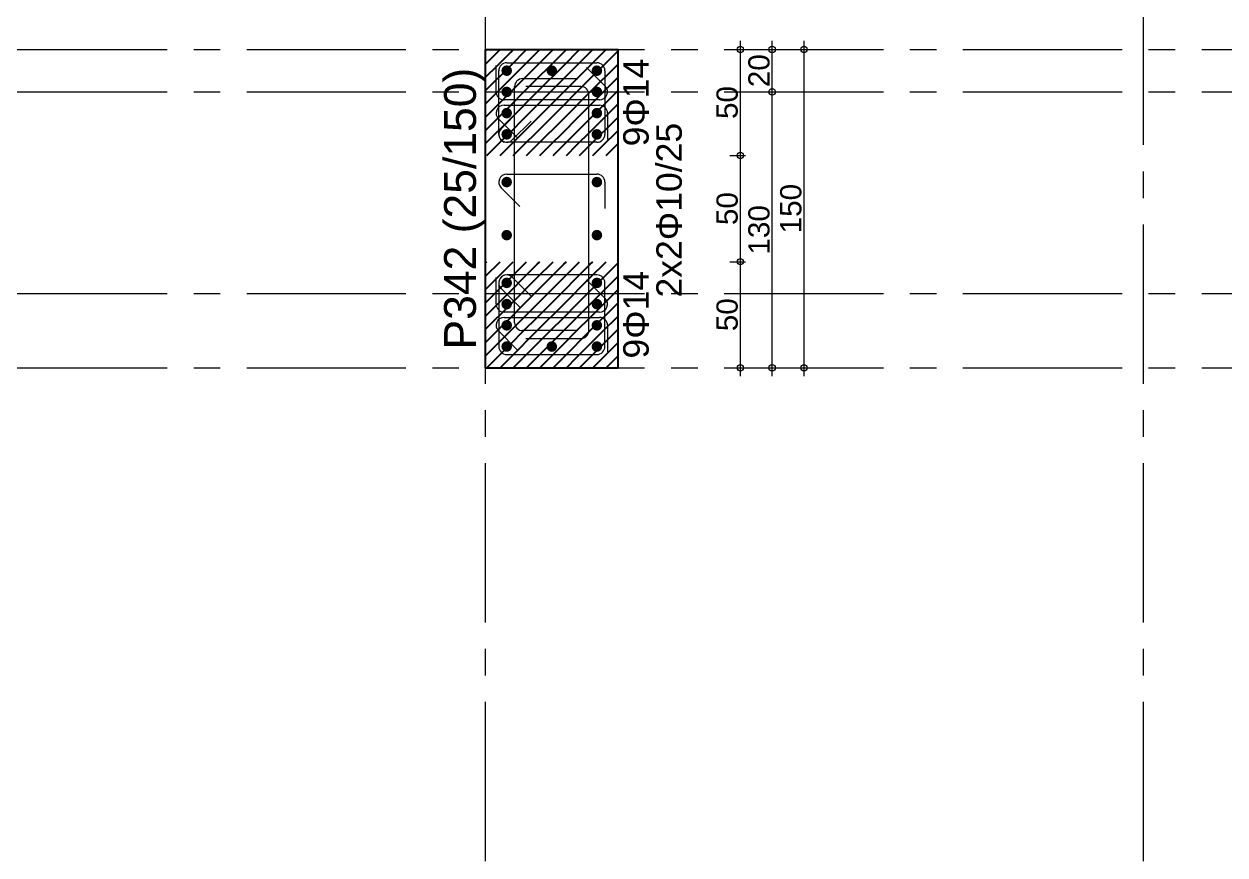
# Model space of a CAD drawing. Header units: millimetres. Extents: x 2232 to 85269, y -3593 to 5869.
# Drawn here: x 34444 to 35010, y 4859 to 5250 of the extents above; entities that cross this region are included whole.
import ezdxf

# ---------------------------------------------------------------- set-up
doc = ezdxf.new("R2010")
doc.units = ezdxf.units.MM
doc.linetypes.add('CENTER2', pattern=[112.5, 75, -12.5, 12.5, -12.5])
doc.linetypes.add('DASHDOT2', pattern=[12.7, 6.35, -3.175, 0, -3.175])
doc.layers.add('aks', color=251, linetype='DASHDOT2', lineweight=35)
for name, color, linetype in [('Donatı Yazısı', 7, 'Continuous'), ('Donatı Çizgisi', 7, 'Continuous'), ('Kolon', 7, 'Continuous'), ('Ölçülendirme', 7, 'Continuous')]:
    doc.layers.add(name, color=color, linetype=linetype)
doc.styles.add('arial_1_18', font='arial.ttf', dxfattribs={"height": 0.2})

# ---------------------------------------------------------------- blocks, each defined once
blk = doc.blocks.new('IDE999Entity7000')
at = {"layer": 'aks', "color": 250, "linetype": 'CENTER2', "lineweight": 5}
blk.add_lwpolyline([(26135.63, 200), (26135.63, 2530)], dxfattribs=at)
blk = doc.blocks.new('IDE999Entity7002')
at = {"layer": 'aks', "color": 250, "linetype": 'CENTER2', "lineweight": 5}
blk.add_lwpolyline([(25825.63, 200), (25825.63, 2530)], dxfattribs=at)
blk = doc.blocks.new('IDE999Entity7034')
at = {"layer": 'aks', "color": 250, "linetype": 'CENTER2', "lineweight": 5}
blk.add_lwpolyline([(24025.63, 2120), (27285.63, 2120)], dxfattribs=at)
blk = doc.blocks.new('IDE999Entity7035')
at = {"layer": 'aks', "color": 250, "linetype": 'CENTER2', "lineweight": 5}
blk.add_lwpolyline([(24025.63, 2270), (27285.63, 2270)], dxfattribs=at)
blk = doc.blocks.new('IDE999Entity7037')
at = {"layer": 'aks', "color": 250, "linetype": 'CENTER2', "lineweight": 5}
blk.add_lwpolyline([(24025.63, 2155), (27285.63, 2155)], dxfattribs=at)
blk = doc.blocks.new('IDE999Entity7039')
at = {"layer": 'aks', "color": 250, "linetype": 'CENTER2', "lineweight": 5}
blk.add_lwpolyline([(24025.63, 2250), (27285.63, 2250)], dxfattribs=at)

msp = doc.modelspace()

# ---------------------------------------------------------------- hatches: boundary and pattern name
at = {"layer": 'Donatı Çizgisi', "linetype": 'Continuous', "lineweight": 5}
h = msp.add_hatch(color=5, dxfattribs=at)
edge = h.paths.add_edge_path(flags=0)
edge.add_arc((34671.73, 5228.17), 2.5, 0, 360)
h = msp.add_hatch(color=5, dxfattribs=at)
edge = h.paths.add_edge_path(flags=0)
edge.add_arc((34692.98, 5228.17), 2.5, 0, 360)
h = msp.add_hatch(color=5, dxfattribs=at)
edge = h.paths.add_edge_path(flags=0)
edge.add_arc((34714.23, 5228.17), 2.5, 0, 360)
h = msp.add_hatch(color=5, dxfattribs=at)
edge = h.paths.add_edge_path(flags=0)
edge.add_arc((34671.73, 5218.17), 2.5, 0, 360)
h = msp.add_hatch(color=5, dxfattribs=at)
edge = h.paths.add_edge_path(flags=0)
edge.add_arc((34714.23, 5218.17), 2.5, 0, 360)
h = msp.add_hatch(color=5, dxfattribs=at)
edge = h.paths.add_edge_path(flags=0)
edge.add_arc((34671.73, 5208.17), 2.5, 0, 360)
h = msp.add_hatch(color=5, dxfattribs=at)
edge = h.paths.add_edge_path(flags=0)
edge.add_arc((34714.23, 5208.17), 2.5, 0, 360)
h = msp.add_hatch(color=5, dxfattribs=at)
edge = h.paths.add_edge_path(flags=0)
edge.add_arc((34671.73, 5198.17), 2.5, 0, 360)
h = msp.add_hatch(color=5, dxfattribs=at)
edge = h.paths.add_edge_path(flags=0)
edge.add_arc((34714.23, 5198.17), 2.5, 0, 360)
h = msp.add_hatch(color=5, dxfattribs=at)
edge = h.paths.add_edge_path(flags=0)
edge.add_arc((34671.73, 5175.67), 2.5, 0, 360)
h = msp.add_hatch(color=5, dxfattribs=at)
edge = h.paths.add_edge_path(flags=0)
edge.add_arc((34714.23, 5175.67), 2.5, 0, 360)
h = msp.add_hatch(color=5, dxfattribs=at)
edge = h.paths.add_edge_path(flags=0)
edge.add_arc((34671.73, 5150.67), 2.5, 0, 360)
h = msp.add_hatch(color=5, dxfattribs=at)
edge = h.paths.add_edge_path(flags=0)
edge.add_arc((34714.23, 5150.67), 2.5, 0, 360)
h = msp.add_hatch(color=5, dxfattribs=at)
edge = h.paths.add_edge_path(flags=0)
edge.add_arc((34671.73, 5128.17), 2.5, 0, 360)
h = msp.add_hatch(color=5, dxfattribs=at)
edge = h.paths.add_edge_path(flags=0)
edge.add_arc((34714.23, 5128.17), 2.5, 0, 360)
h = msp.add_hatch(color=5, dxfattribs=at)
edge = h.paths.add_edge_path(flags=0)
edge.add_arc((34671.73, 5118.17), 2.5, 0, 360)
h = msp.add_hatch(color=5, dxfattribs=at)
edge = h.paths.add_edge_path(flags=0)
edge.add_arc((34714.23, 5118.17), 2.5, 0, 360)
h = msp.add_hatch(color=5, dxfattribs=at)
edge = h.paths.add_edge_path(flags=0)
edge.add_arc((34671.73, 5108.17), 2.5, 0, 360)
h = msp.add_hatch(color=5, dxfattribs=at)
edge = h.paths.add_edge_path(flags=0)
edge.add_arc((34714.23, 5108.17), 2.5, 0, 360)
h = msp.add_hatch(color=5, dxfattribs=at)
edge = h.paths.add_edge_path(flags=0)
edge.add_arc((34671.73, 5098.17), 2.5, 0, 360)
h = msp.add_hatch(color=5, dxfattribs=at)
edge = h.paths.add_edge_path(flags=0)
edge.add_arc((34692.98, 5098.17), 2.5, 0, 360)
h = msp.add_hatch(color=5, dxfattribs=at)
edge = h.paths.add_edge_path(flags=0)
edge.add_arc((34714.23, 5098.17), 2.5, 0, 360)

# ---------------------------------------------------------------- linework, layer by layer
at = {"layer": 'Donatı Çizgisi', "color": 1, "linetype": 'Continuous', "lineweight": 5}
for points in [[(34666.73, 5218.17), (34666.73, 5230.67)], [(34709.29, 5229.66), (34718.13, 5220.82)], [(34679.23, 5224.42), (34705.23, 5224.42)], [(34675.48, 5109.42), (34675.48, 5220.67)], [(34706.73, 5220.67), (34680.73, 5220.67)], [(34715.48, 5214.42), (34670.48, 5214.42)], [(34710.48, 5105.67), (34710.48, 5216.92)], [(34670.48, 5211.92), (34715.48, 5211.92)], [(34719.23, 5208.17), (34719.23, 5195.67)], [(34676.67, 5196.67), (34667.83, 5205.51)], [(34671.73, 5179.42), (34714.23, 5179.42)], [(34677.92, 5164.17), (34669.08, 5173.01)], [(34717.98, 5175.67), (34717.98, 5163.17)], [(34666.73, 5118.17), (34666.73, 5130.67)], [(34709.29, 5129.66), (34718.13, 5120.82)], [(34715.48, 5114.42), (34670.48, 5114.42)], [(34670.48, 5111.92), (34715.48, 5111.92)], [(34676.67, 5096.67), (34667.83, 5105.51)], [(34705.23, 5105.67), (34679.23, 5105.67)], [(34719.23, 5108.17), (34719.23, 5095.67)], [(34680.73, 5101.92), (34706.73, 5101.92)]]:
    msp.add_lwpolyline(points, dxfattribs=at)
at = {"layer": 'Donatı Çizgisi', "color": 5, "linetype": 'Continuous', "lineweight": 5}
for points in [[(34671.73, 5231.92), (34714.23, 5231.92)], [(34667.98, 5198.17), (34667.98, 5228.17)], [(34717.98, 5228.17), (34717.98, 5198.17)], [(34669.08, 5200.82), (34677.92, 5209.66)], [(34683.22, 5204.35), (34674.38, 5195.51)], [(34714.23, 5194.42), (34671.73, 5194.42)], [(34667.98, 5128.17), (34667.98, 5098.17)], [(34714.23, 5131.92), (34671.73, 5131.92)], [(34683.22, 5121.98), (34674.38, 5130.82)], [(34717.98, 5098.17), (34717.98, 5128.17)], [(34669.08, 5125.51), (34677.92, 5116.67)], [(34671.73, 5094.42), (34714.23, 5094.42)]]:
    msp.add_lwpolyline(points, dxfattribs=at)
for centre, start, end in [((34671.73, 5228.17), 90, 180), ((34714.23, 5228.17), 0, 90), ((34671.73, 5198.17), 135, 270), ((34671.73, 5198.17), 180, 315), ((34714.23, 5198.17), 270, 0), ((34671.73, 5128.17), 45, 180), ((34671.73, 5128.17), 90, 225), ((34714.23, 5128.17), 0, 90), ((34671.73, 5098.17), 180, 270), ((34714.23, 5098.17), 270, 0)]:
    msp.add_arc(centre, 3.75, start, end, dxfattribs=at)
at = {"layer": 'Donatı Çizgisi', "color": 1, "linetype": 'Continuous', "lineweight": 5}
for centre, start, end in [((34679.23, 5220.67), 90, 180), ((34670.48, 5218.17), 180, 270), ((34706.73, 5216.92), 0, 90), ((34715.48, 5218.17), 270, 45), ((34670.48, 5208.17), 90, 225), ((34715.48, 5208.17), 0, 90), ((34671.73, 5175.67), 90, 225), ((34714.23, 5175.67), 0, 90), ((34670.48, 5118.17), 180, 270), ((34715.48, 5118.17), 270, 45), ((34670.48, 5108.17), 90, 225), ((34715.48, 5108.17), 0, 90), ((34679.23, 5109.42), 180, 270), ((34706.73, 5105.67), 270, 0)]:
    msp.add_arc(centre, 3.75, start, end, dxfattribs=at)
at = {"layer": 'Kolon', "color": 251, "linetype": 'Continuous', "lineweight": -3}
for points in [[(34661.73, 5231.3), (34668.6, 5238.17)], [(34661.73, 5237.55), (34662.35, 5238.17)], [(34667.35, 5230.67), (34673.6, 5236.92)], [(34673.6, 5230.67), (34681.1, 5238.17)], [(34673.6, 5236.92), (34674.85, 5238.17)], [(34679.85, 5230.67), (34686.1, 5236.92)], [(34686.1, 5230.67), (34693.6, 5238.17)], [(34686.1, 5236.92), (34687.35, 5238.17)], [(34692.35, 5230.67), (34698.6, 5236.92)], [(34698.6, 5230.67), (34706.1, 5238.17)], [(34698.6, 5236.92), (34699.85, 5238.17)], [(34704.85, 5230.67), (34711.1, 5236.92)], [(34711.1, 5230.67), (34718.6, 5238.17)], [(34711.1, 5236.92), (34712.35, 5238.17)], [(34717.35, 5230.67), (34723.6, 5236.92)], [(34723.6, 5236.92), (34724.23, 5237.55)], [(34661.73, 5218.8), (34673.6, 5230.67)], [(34661.73, 5225.05), (34667.35, 5230.67)], [(34673.6, 5218.17), (34686.1, 5230.67)], [(34673.6, 5224.42), (34679.85, 5230.67)], [(34686.1, 5218.17), (34698.6, 5230.67)], [(34686.1, 5224.42), (34692.35, 5230.67)], [(34698.6, 5218.17), (34711.1, 5230.67)], [(34698.6, 5224.42), (34704.85, 5230.67)], [(34711.1, 5218.17), (34723.6, 5230.67)], [(34711.1, 5224.42), (34717.35, 5230.67)], [(34723.6, 5230.67), (34724.23, 5231.3)], [(34667.35, 5218.17), (34673.6, 5224.42)], [(34679.85, 5218.17), (34686.1, 5224.42)], [(34692.35, 5218.17), (34698.6, 5224.42)], [(34704.85, 5218.17), (34711.1, 5224.42)], [(34717.35, 5218.17), (34723.6, 5224.42)], [(34723.6, 5224.42), (34724.23, 5225.05)], [(34661.73, 5206.3), (34673.6, 5218.17)], [(34661.73, 5212.55), (34667.35, 5218.17)], [(34673.6, 5205.67), (34686.1, 5218.17)], [(34673.6, 5211.92), (34679.85, 5218.17)], [(34686.1, 5205.67), (34698.6, 5218.17)], [(34686.1, 5211.92), (34692.35, 5218.17)], [(34698.6, 5205.67), (34711.1, 5218.17)], [(34698.6, 5211.92), (34704.85, 5218.17)], [(34711.1, 5205.67), (34723.6, 5218.17)], [(34711.1, 5211.92), (34717.35, 5218.17)], [(34723.6, 5218.17), (34724.23, 5218.8)], [(34723.6, 5211.92), (34724.23, 5212.55)], [(34667.35, 5205.67), (34673.6, 5211.92)], [(34679.85, 5205.67), (34686.1, 5211.92)], [(34692.35, 5205.67), (34698.6, 5211.92)], [(34704.85, 5205.67), (34711.1, 5211.92)], [(34717.35, 5205.67), (34723.6, 5211.92)], [(34661.73, 5193.8), (34673.6, 5205.67)], [(34661.73, 5200.05), (34667.35, 5205.67)], [(34673.6, 5193.17), (34686.1, 5205.67)], [(34673.6, 5199.42), (34679.85, 5205.67)], [(34686.1, 5193.17), (34698.6, 5205.67)], [(34686.1, 5199.42), (34692.35, 5205.67)], [(34698.6, 5193.17), (34711.1, 5205.67)], [(34698.6, 5199.42), (34704.85, 5205.67)], [(34711.1, 5193.17), (34723.6, 5205.67)], [(34711.1, 5199.42), (34717.35, 5205.67)], [(34723.6, 5205.67), (34724.23, 5206.3)], [(34667.35, 5193.17), (34673.6, 5199.42)], [(34679.85, 5193.17), (34686.1, 5199.42)], [(34692.35, 5193.17), (34698.6, 5199.42)], [(34704.85, 5193.17), (34711.1, 5199.42)], [(34717.35, 5193.17), (34723.6, 5199.42)], [(34723.6, 5199.42), (34724.23, 5200.05)], [(34662.35, 5188.17), (34667.35, 5193.17)], [(34668.6, 5188.17), (34673.6, 5193.17)], [(34674.85, 5188.17), (34679.85, 5193.17)], [(34681.1, 5188.17), (34686.1, 5193.17)], [(34687.35, 5188.17), (34692.35, 5193.17)], [(34693.6, 5188.17), (34698.6, 5193.17)], [(34699.85, 5188.17), (34704.85, 5193.17)], [(34706.1, 5188.17), (34711.1, 5193.17)], [(34712.35, 5188.17), (34717.35, 5193.17)], [(34718.6, 5188.17), (34723.6, 5193.17)], [(34723.6, 5193.17), (34724.23, 5193.8)], [(34661.73, 5131.3), (34668.6, 5138.17)], [(34661.73, 5137.55), (34662.35, 5138.17)], [(34667.35, 5130.67), (34673.6, 5136.92)], [(34673.6, 5130.67), (34681.1, 5138.17)], [(34673.6, 5136.92), (34674.85, 5138.17)], [(34679.85, 5130.67), (34686.1, 5136.92)], [(34686.1, 5130.67), (34693.6, 5138.17)], [(34686.1, 5136.92), (34687.35, 5138.17)], [(34692.35, 5130.67), (34698.6, 5136.92)], [(34698.6, 5130.67), (34706.1, 5138.17)], [(34698.6, 5136.92), (34699.85, 5138.17)], [(34704.85, 5130.67), (34711.1, 5136.92)], [(34711.1, 5130.67), (34718.6, 5138.17)], [(34711.1, 5136.92), (34712.35, 5138.17)], [(34717.35, 5130.67), (34723.6, 5136.92)], [(34723.6, 5136.92), (34724.23, 5137.55)], [(34661.73, 5118.8), (34673.6, 5130.67)], [(34661.73, 5125.05), (34667.35, 5130.67)], [(34673.6, 5118.17), (34686.1, 5130.67)], [(34673.6, 5124.42), (34679.85, 5130.67)], [(34686.1, 5118.17), (34698.6, 5130.67)], [(34686.1, 5124.42), (34692.35, 5130.67)], [(34698.6, 5118.17), (34711.1, 5130.67)], [(34698.6, 5124.42), (34704.85, 5130.67)], [(34711.1, 5118.17), (34723.6, 5130.67)], [(34711.1, 5124.42), (34717.35, 5130.67)], [(34723.6, 5130.67), (34724.23, 5131.3)], [(34667.35, 5118.17), (34673.6, 5124.42)], [(34679.85, 5118.17), (34686.1, 5124.42)], [(34692.35, 5118.17), (34698.6, 5124.42)], [(34704.85, 5118.17), (34711.1, 5124.42)], [(34717.35, 5118.17), (34723.6, 5124.42)], [(34723.6, 5124.42), (34724.23, 5125.05)], [(34661.73, 5106.3), (34673.6, 5118.17)], [(34661.73, 5112.55), (34667.35, 5118.17)], [(34673.6, 5105.67), (34686.1, 5118.17)], [(34673.6, 5111.92), (34679.85, 5118.17)], [(34686.1, 5105.67), (34698.6, 5118.17)], [(34686.1, 5111.92), (34692.35, 5118.17)], [(34698.6, 5105.67), (34711.1, 5118.17)], [(34698.6, 5111.92), (34704.85, 5118.17)], [(34711.1, 5105.67), (34723.6, 5118.17)], [(34711.1, 5111.92), (34717.35, 5118.17)], [(34723.6, 5118.17), (34724.23, 5118.8)], [(34667.35, 5105.67), (34673.6, 5111.92)], [(34679.85, 5105.67), (34686.1, 5111.92)], [(34692.35, 5105.67), (34698.6, 5111.92)], [(34704.85, 5105.67), (34711.1, 5111.92)], [(34717.35, 5105.67), (34723.6, 5111.92)], [(34723.6, 5111.92), (34724.23, 5112.55)], [(34661.73, 5093.8), (34673.6, 5105.67)], [(34661.73, 5100.05), (34667.35, 5105.67)], [(34673.6, 5093.17), (34686.1, 5105.67)], [(34673.6, 5099.42), (34679.85, 5105.67)], [(34686.1, 5093.17), (34698.6, 5105.67)], [(34686.1, 5099.42), (34692.35, 5105.67)], [(34698.6, 5093.17), (34711.1, 5105.67)], [(34698.6, 5099.42), (34704.85, 5105.67)], [(34711.1, 5093.17), (34723.6, 5105.67)], [(34711.1, 5099.42), (34717.35, 5105.67)], [(34723.6, 5105.67), (34724.23, 5106.3)], [(34667.35, 5093.17), (34673.6, 5099.42)], [(34679.85, 5093.17), (34686.1, 5099.42)], [(34692.35, 5093.17), (34698.6, 5099.42)], [(34704.85, 5093.17), (34711.1, 5099.42)], [(34717.35, 5093.17), (34723.6, 5099.42)], [(34723.6, 5099.42), (34724.23, 5100.05)], [(34723.6, 5093.17), (34724.23, 5093.8)], [(34662.35, 5088.17), (34667.35, 5093.17)], [(34668.6, 5088.17), (34673.6, 5093.17)], [(34674.85, 5088.17), (34679.85, 5093.17)], [(34681.1, 5088.17), (34686.1, 5093.17)], [(34687.35, 5088.17), (34692.35, 5093.17)], [(34693.6, 5088.17), (34698.6, 5093.17)], [(34699.85, 5088.17), (34704.85, 5093.17)], [(34706.1, 5088.17), (34711.1, 5093.17)], [(34712.35, 5088.17), (34717.35, 5093.17)], [(34718.6, 5088.17), (34723.6, 5093.17)]]:
    msp.add_lwpolyline(points, dxfattribs=at)
at = {"layer": 'Kolon', "color": 33, "linetype": 'Continuous', "lineweight": -3}
for points in [[(34661.73, 5088.17), (34661.73, 5238.17)], [(34661.73, 5238.17), (34724.23, 5238.17)], [(34724.23, 5088.17), (34724.23, 5238.17)], [(34661.73, 5088.17), (34724.23, 5088.17)]]:
    msp.add_lwpolyline(points, dxfattribs=at)
at = {"layer": 'Ölçülendirme', "color": 5, "linetype": 'Continuous', "lineweight": 5}
for points in [[(34781.83, 5084.17), (34781.83, 5242.17)], [(34796.83, 5084.17), (34796.83, 5242.17)], [(34811.83, 5084.17), (34811.83, 5242.17)], [(34776.83, 5238.17), (34784.33, 5238.17)], [(34791.83, 5238.17), (34799.33, 5238.17)], [(34806.83, 5238.17), (34814.33, 5238.17)], [(34791.83, 5218.17), (34799.33, 5218.17)], [(34776.83, 5188.17), (34784.33, 5188.17)], [(34776.83, 5138.17), (34784.33, 5138.17)], [(34776.83, 5088.17), (34784.33, 5088.17)], [(34791.83, 5088.17), (34799.33, 5088.17)], [(34806.83, 5088.17), (34814.33, 5088.17)]]:
    msp.add_lwpolyline(points, dxfattribs=at)
for centre in [(34781.83, 5238.17), (34796.83, 5238.17), (34811.83, 5238.17), (34796.83, 5218.17), (34781.83, 5188.17), (34781.83, 5138.17), (34781.83, 5088.17), (34796.83, 5088.17), (34811.83, 5088.17)]:
    msp.add_circle(centre, 1.5, dxfattribs=at)

# ---------------------------------------------------------------- block references
at = {"layer": 'aks'}
for name in ['IDE999Entity7002', 'IDE999Entity7000', 'IDE999Entity7035', 'IDE999Entity7039', 'IDE999Entity7037', 'IDE999Entity7034']:
    msp.add_blockref(name, (8836.1, 2968.17), dxfattribs=at)

# ---------------------------------------------------------------- texts
at = {"layer": 'Donatı Yazısı', "color": 1, "linetype": 'Continuous', "lineweight": 5, "style": 'arial_1_18'}
for s, p in [('9Φ14', (34738.63, 5192.5)), ('2x2Φ10/25', (34754.24, 5121.25)), ('9Φ14', (34738.63, 5092.5))]:
    msp.add_text(s, height=12, rotation=90, dxfattribs=at).set_placement(p)
at = {"layer": 'Kolon', "color": 1, "linetype": 'Continuous', "lineweight": 5, "style": 'arial_1_18'}
msp.add_text('P342 (25/150)', height=15, rotation=90, dxfattribs=at).set_placement((34657.23, 5096.77))
at = {"layer": 'Ölçülendirme', "color": 5, "linetype": 'Continuous', "lineweight": 5, "style": 'arial_1_18'}
for s, p in [('20', (34795.58, 5220.4)), ('50', (34780.58, 5205.4)), ('150', (34810.58, 5151.51)), ('50', (34780.58, 5155.4)), ('130', (34795.58, 5141.51)), ('50', (34780.58, 5105.4))]:
    msp.add_text(s, height=10, rotation=90, dxfattribs=at).set_placement(p)

doc.saveas('drawing.dxf')
